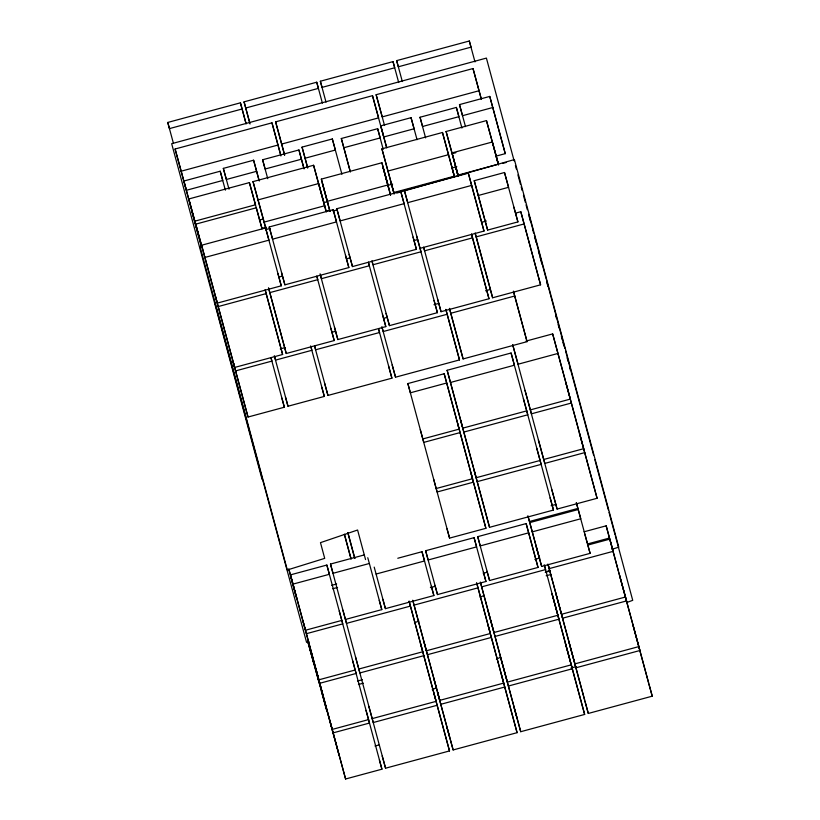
<?xml version="1.0" encoding="UTF-8"?>
<svg xmlns="http://www.w3.org/2000/svg" width="820" height="820" viewBox="0 0 820 820"><rect width="100%" height="100%" fill="white"/><g stroke="black" fill="none" stroke-linecap="round" stroke-linejoin="round"><path stroke-width="1.23" d="M496.397 659.218L499.657 657.65M432.212 689.712L436.588 687.703M479.977 597.134L483.298 595.822M414.448 622.769L418.907 621.068M545.628 571.981L550.097 570.361M627.136 602.362L632.722 600.332L615.43 536.157M308.822 641.619L306.567 642.357L214.85 302.846M611.956 549.297L618.751 547.155L560.972 332.51A476.44 0.758 74.9 0 1 548.221 285.165L514.386 159.572L414.008 188.159M396.89 193.018L412.87 188.487M332.961 211.037L337.532 209.766M265.526 229.702L270.098 228.452M173.44 143.367L167.762 122.446L240.424 102.818L246.102 123.748M244.063 101.844L316.725 82.215L318.416 88.375L245.754 108.004L244.063 101.844L249.69 122.754M320.353 81.231L393.016 61.602L394.717 67.773L322.055 87.391L320.353 81.231L326.032 102.151M396.654 60.629L469.317 41L471.018 47.16L398.346 66.789L396.654 60.629L402.333 81.549M242.125 108.988L169.453 128.607L167.762 122.446M198.86 236.396L175.09 149.004L271.973 122.836L280.727 154.837M275.612 121.852L372.495 95.684L378.604 117.875L281.721 144.043L275.612 121.852L284.54 154.98M384.549 125.48L376.134 94.71L473.017 68.542L481.442 99.312M175.09 149.004L181.199 171.185L278.082 145.017M479.126 90.723L382.243 116.891L376.134 94.71M229.005 189.184L223.327 168.387L253.605 160.208L259.284 181.015M302.047 147.118L332.325 138.949L335.38 150.039L305.112 158.219L302.047 147.118L307.613 167.762M380.767 125.86L411.045 117.68L414.1 128.771L383.832 136.95L380.767 125.86L386.773 147.877M465.493 126.618L459.487 104.601L489.765 96.422L505.253 153.647L495.567 156.261M220.211 171.216L183.875 181.025L186.417 190.271L222.753 180.461L220.211 171.216L225.367 190.168M267.761 178.719L262.595 159.767L298.931 149.958L304.087 168.91M341.315 138.508L377.651 128.689L380.193 137.934L343.857 147.743L341.315 138.508L350.15 171.277M420.035 117.239L456.371 107.43L458.913 116.676L422.577 126.485L420.035 117.239L425.601 137.883M256.66 171.298L226.392 179.477L223.327 168.387M301.473 159.193L265.137 169.012L262.595 159.767M492.82 107.512L462.552 115.692L459.487 104.601M194.955 221.133L255.512 204.785L249.403 182.604L188.846 198.952L202.068 247.507M253.031 181.62L313.588 165.261L324.761 205.728L264.204 222.087L253.031 181.62L281.26 285.821L217.32 303.092L195.765 224.137L256.322 207.778L262.092 228.729M381.915 148.85L394 193.171L381.915 148.85L442.472 132.491L454.546 176.812M446.101 131.507L486.475 120.601L498.488 164.184L458.124 175.08L446.101 131.507L458.124 175.818M328.4 205.297L321.348 179.108L381.905 162.749L388.014 184.93L327.457 201.289M258.095 199.895L318.652 183.547L326.421 211.878M388.024 171.031L448.581 154.672M452.22 153.688L455.889 152.704M259.407 220.047L263.046 219.063M323.592 202.714L327.231 201.73M387.788 185.371L392.626 184.07M451.974 168.038L456.812 166.726M393.825 192.526L454.382 176.177M261.631 228.524L266.469 227.212M325.817 211.181L329.445 210.207M502.629 163.426L506.268 162.442M269.226 226.966L333.176 209.695L336.528 221.892L272.588 239.163L269.226 226.966L284.899 284.837L348.838 267.566L333.176 209.695M336.805 208.71L400.755 191.439L404.106 203.647L340.167 220.918L336.805 208.71L352.477 266.582L416.416 249.311L400.755 191.439M386.077 313.435L389.438 325.642L437.398 312.686L404.383 190.465L468.333 173.194L483.995 231.066L420.055 248.337M474.237 180.697L504.505 172.518L508.584 187.308L478.306 195.478L474.237 180.697L483.554 215.291L487.633 230.082L517.912 221.902L504.505 172.518M205.01 257.418L268.95 240.147L265.598 227.95L201.648 245.221L234.663 367.442L282.623 354.486L265.198 289.931M471.684 185.392L407.745 202.663L404.383 190.465M278.779 277.088L282.469 276.094M346.358 258.843L350.048 257.839M413.936 240.588L417.626 239.594M481.463 222.353L486.373 221.021M515.893 213.046L520.813 211.724L540.585 284.817L492.625 297.773L475.149 233.198M218.253 306.547L266.213 293.591M268.499 287.738L269.841 292.617L317.801 279.661L316.797 276.002M472.576 237.861L424.616 250.807L423.612 247.148L441.037 311.702L488.986 298.746L471.572 234.202M475.2 233.218L476.215 236.877L524.175 223.921M331.967 332.254L335.657 331.26M383.555 318.324L387.245 317.33M433.975 304.702L438.895 303.38M485.573 290.772L490.483 289.439M280.286 348.9L285.124 347.588M268.776 288.937L286.252 353.502L334.212 340.556L317.063 277.201M334.488 327.375L337.85 339.572L385.81 326.616L368.662 263.271M271.02 357.909L284.366 407.222L248.029 417.031L233.054 361.661L235.596 370.896L271.933 361.087L270.979 357.622M392.175 364.992L395.537 377.19L459.487 359.918L447.177 314.255L383.227 331.526L381.884 326.637M449.462 308.392L450.805 313.271L514.755 295.999L527.065 341.663L463.115 358.934L449.442 308.474M526.02 341.099L552.659 333.904L570.341 399.094L530.376 409.887M285.452 396.993L287.994 406.238L324.33 396.429L310.657 345.907M324.597 383.237L327.959 395.445L391.909 378.174L378.563 328.943L379.598 332.5L315.649 349.771L314.644 346.112M447.136 370.271L511.075 353L514.437 365.197L450.487 382.468L447.136 370.271L476.164 477.732L540.114 460.461M457.56 423.335L485.901 528.305L449.565 538.115L407.858 383.565L444.184 373.746L459.169 429.126L422.833 438.936M446.736 382.991L410.4 392.8L407.858 383.565M558.041 353.42L518.066 364.223L512.695 344.697L557.108 509.066L597.083 498.273L566.025 383.493M526.747 410.871L462.798 428.142L450.487 382.468M436.199 488.525L472.535 478.716L460.102 432.581L423.766 442.39L420.291 429.69M463.864 432.058L527.803 414.787L523.385 398.674M543.742 459.477L583.717 448.683L571.407 403.02L531.442 413.813L525.005 390.371M473.468 482.17L437.132 491.99L433.657 479.28M460.502 419.86L477.23 481.647L541.169 464.376L536.751 448.263M584.773 452.609L544.808 463.402L538.371 439.961M293.058 584.096L329.394 574.287L326.852 565.041L290.516 574.851L305.491 630.231L341.827 620.412M420.465 643.474L449.503 750.935L385.564 768.207L330.481 564.057L364.387 554.904M551.153 505.704L556.001 504.402M473.868 469.45L489.54 527.322L553.479 510.05L511.075 353M345.466 619.438L381.792 609.619L369.359 563.494L333.022 573.303L330.481 564.057M397.782 558.256L422.003 551.716L424.545 560.962L376.103 574.041L374.197 567.112M425.631 550.732L474.073 537.653L476.625 546.889L428.173 559.978L425.631 550.732L437.501 594.572L485.942 581.493L474.073 537.653M489.581 580.509L477.711 536.669L526.153 523.58L538.022 567.43L489.581 580.509L487.029 571.263M331.7 585.316L336.641 583.983M528.695 532.826L480.253 545.915L477.711 536.669M532.334 531.842L580.775 518.763L578.223 509.517L529.781 522.606L541.651 566.446L590.103 553.356L576.378 502.875M332.633 588.77L337.573 587.438M584.035 531.801L606.175 525.815L652.238 696.18L588.299 713.451L584.937 701.243M587.397 543.998L609.526 538.022M430.408 587.591L435.328 586.259M483.236 573.323L486.926 572.329M534.876 559.373L539.796 558.041M587.704 545.105L609.834 539.13L613.196 551.327L549.256 568.598L548.242 564.939M382.878 599.399L385.431 608.645L433.872 595.556L422.003 551.716M302.949 620.986L306.424 633.686L342.76 623.876L339.285 611.177M358.832 669.028L422.771 651.756L410.461 606.082L346.522 623.354L342.914 610.193M414.1 605.098L478.039 587.837L490.35 633.501L426.41 650.772L412.747 600.22L439.776 700.362L503.716 683.091L476.676 583.04M480.663 583.194L481.678 586.853L545.618 569.582L544.613 565.923M545.239 572.319L550.189 570.976M546.171 575.773L551.122 574.441M355.193 670.001L318.867 679.821L306.424 633.686M557.928 615.246L493.988 632.517L481.678 586.853M561.567 614.272L625.506 597.001M316.315 670.575L319.79 683.275L356.126 673.466L352.651 660.766M372.198 718.617L436.137 701.346L423.827 655.672L359.888 672.943L355.47 656.82M427.466 654.698L491.405 637.427M488.013 610.931L495.044 636.443L558.984 619.172L551.962 593.659L572.35 668.761L508.41 686.032L500.323 656.605M357.499 681.041L362.44 679.698M358.432 684.495L363.373 683.162M368.559 719.601L332.233 729.41L319.79 683.275M571.294 664.835L507.354 682.107L495.044 636.443M574.933 663.862L638.872 646.591M571.048 668.034L575.989 666.701M329.681 720.165L333.166 732.865L369.492 723.055L366.017 710.356M437.193 705.261L373.254 722.533L368.836 706.409M440.832 704.288L504.771 687.016L517.082 732.68L453.142 749.951L437.47 692.08L453.142 749.951M375.006 746.005L378.717 745.001M288.896 569.162L345.599 779L381.925 769.191L326.852 565.041M480.315 582.056L520.72 731.707L584.66 714.435L544.255 564.785M202.509 246.564L200.213 247.158L287.308 569.972L324.71 558.369L320.476 542.645L357.592 530.017L365.546 559.568M505.253 153.647L489.765 96.422M540.585 284.817L520.813 211.724M618.813 572.708L626.562 600.916L562.622 618.188L547.883 564.068M571.407 403.02L552.659 333.904M648.579 682.865L632.907 624.994M648.876 683.982L652.238 696.18M597.083 498.273L579.391 433.083M513.832 207.111L517.912 221.902M576.327 502.629L577.926 508.41L529.474 521.489L527.885 515.718M584.701 533.769L587.243 543.004M587.55 544.121L590.103 553.356M513.412 291.12L514.755 295.999M527.065 341.663L513.72 292.443M483.995 231.066L468.333 173.194M551.737 489.55L557.108 509.066M550.117 497.853L553.479 510.05M458.042 175.583L455.325 165.722L457.98 175.562M488.986 298.746L471.51 234.182M454.495 176.802L442.472 132.491M584.629 700.136L568.957 642.265M581.001 701.12L565.328 643.249M581.298 702.227L584.66 714.435M536.259 546.848L538.801 556.093M541.651 566.446L528.264 517.194M538.022 567.43L526.153 523.58M447.177 314.255L445.834 309.365L459.487 359.918M437.675 299.505L441.037 311.702M416.693 236.129L420.988 251.791L373.028 264.747L372.024 261.088M434.036 300.479L437.398 312.686M413.054 237.113L416.416 249.311M460.102 432.581L444.184 373.746M485.901 528.305L470.926 472.925M388.957 188.938L382.848 166.757L390.474 195.047M483.4 572.247L485.942 581.493M513.689 706.194L517.051 718.392M476.697 582.948L478.039 587.837M504.771 687.016L488.043 625.219M517.082 732.68L501.409 674.809M447.023 528.869L449.565 538.115M368.385 262.062L369.389 265.731L321.44 278.677L320.087 273.798M382.448 314.419L385.81 326.616M388.547 365.976L391.909 378.174M349.115 254.384L352.477 266.582M345.486 255.368L348.838 267.566M434.959 585.336L437.501 594.572M431.32 586.31L433.872 595.556M433.565 677.812L436.107 687.057M439.776 700.362L424.104 642.49M446.931 727.401L449.473 736.647M409.118 601.203L410.461 606.082M423.827 655.672L409.098 601.285M449.503 750.935L433.831 693.064M330.849 328.348L334.212 340.556M310.944 346.829L311.897 350.294L275.561 360.103L274.608 356.638M321.778 387.183L324.33 396.429M367.77 557.713L369.359 563.494M379.25 600.383L381.792 609.619M281.537 272.64L284.899 284.837M277.908 273.613L281.26 285.821M350.981 558.922L344.338 534.312M282.623 354.486L265.147 289.921M382.202 756.009L385.564 768.207M281.813 397.977L284.366 407.222M379.383 759.945L381.925 769.191M201.279 245.088L201.956 247.548M234.663 367.442L214.891 294.349M296.789 598.457L288.753 569.121M309.827 647.739L312.369 656.974M322.598 694.171L308.115 641.199M313.773 663.482L307.695 641.312M319.175 683.08L307.787 641.22M321.358 690.993L326.442 709.474L307.9 641.26M339.172 755.681L316.479 671.99M514.14 160.884L486.403 58.087L171.677 143.695L262.092 479.433M515.401 165.558L516.354 169.063M517.933 174.906L520.515 184.449M521.171 186.857L522.145 190.476M523.457 195.303L525.394 202.489M526.04 204.887L527.342 209.684M529.341 216.398L533.133 230.44M534.374 235.063L546.294 279.292M546.612 280.481L550.456 294.759M550.774 295.938L558.666 325.243M558.973 326.401L562.725 340.31M563.032 341.468L564.898 348.387M565.513 350.693L566.753 355.306M567.061 356.454L570.771 370.24M571.079 371.388L586.495 428.675M586.802 429.813L590.513 443.61M590.82 444.758L593.618 455.131M594.859 459.743L602.669 488.781M602.987 489.94L608.368 509.937M609.004 512.305L615.102 534.958M528.592 214.338L530.458 221.256M555.57 314.921L556.544 318.519M558.153 324.505L559.127 328.103M561.372 336.425L562.335 339.992M532.682 229.528L533.656 233.136M546.55 281.393L547.883 286.344M562.981 342.37L563.945 345.978M567.143 357.858L568.045 361.231M606.175 525.815L618.485 571.489M619.541 575.404L639.928 650.506L575.989 667.777L555.591 592.675M469.317 41L474.995 61.92M473.017 68.542L481.278 99.21M486.475 120.601L498.498 164.912L492.379 141.993L452.005 152.899L458.226 175.962M495.7 154.816L498.355 164.656M456.371 107.43L461.926 128.063M478.306 195.478L487.633 230.082M476.215 236.877L492.625 297.773M451.697 166.706L454.341 176.546M548.221 565.041L588.299 713.451M411.045 117.68L417.052 139.697M393.016 61.602L398.694 82.533M450.805 313.271L463.115 358.934M477.23 481.647L489.54 527.322M372.495 95.684L386.538 147.313M377.651 128.689L383.207 149.332M391.14 183.055L394.123 194.125M381.905 162.749L390.617 195.088M508.41 686.032L520.72 731.707M343.857 147.743L350.406 172.026M371.962 261.067L389.438 325.642M332.325 138.949L341.93 174.311M316.725 82.215L322.393 103.135M382.202 327.959L395.537 377.19M321.348 179.108L330.06 211.447M322.291 183.116L329.917 211.406M313.588 165.261L325.694 210.176M305.112 158.219L307.726 167.926M298.931 149.958L303.841 168.161M320.374 275.007L337.85 339.572M281.721 144.043L284.694 155.083M271.973 122.836L280.901 155.964M314.624 346.214L327.959 395.445M376.103 574.041L385.431 608.645M245.754 108.004L250.069 123.994M240.424 102.818L246.061 123.728M253.605 160.208L258.843 179.631M264.204 222.087L266.192 229.467M347.905 532.621L354.875 558.451M347.762 532.58L354.732 558.41M344.482 534.353L351.114 558.953M249.403 182.604L261.959 228.698M269.841 292.617L286.252 353.502M274.321 355.716L287.994 406.238M235.596 370.896L248.029 417.031M333.166 732.865L345.599 779M290.68 576.275L296.317 597.185M181.199 171.185L201.659 247.076M191.911 211.55L201.535 247.035M534.937 237.923L536.198 242.607M538.412 250.92L539.375 254.528M540.021 256.947L541.918 264.05M569.562 366.858L570.535 370.548"/></g></svg>
